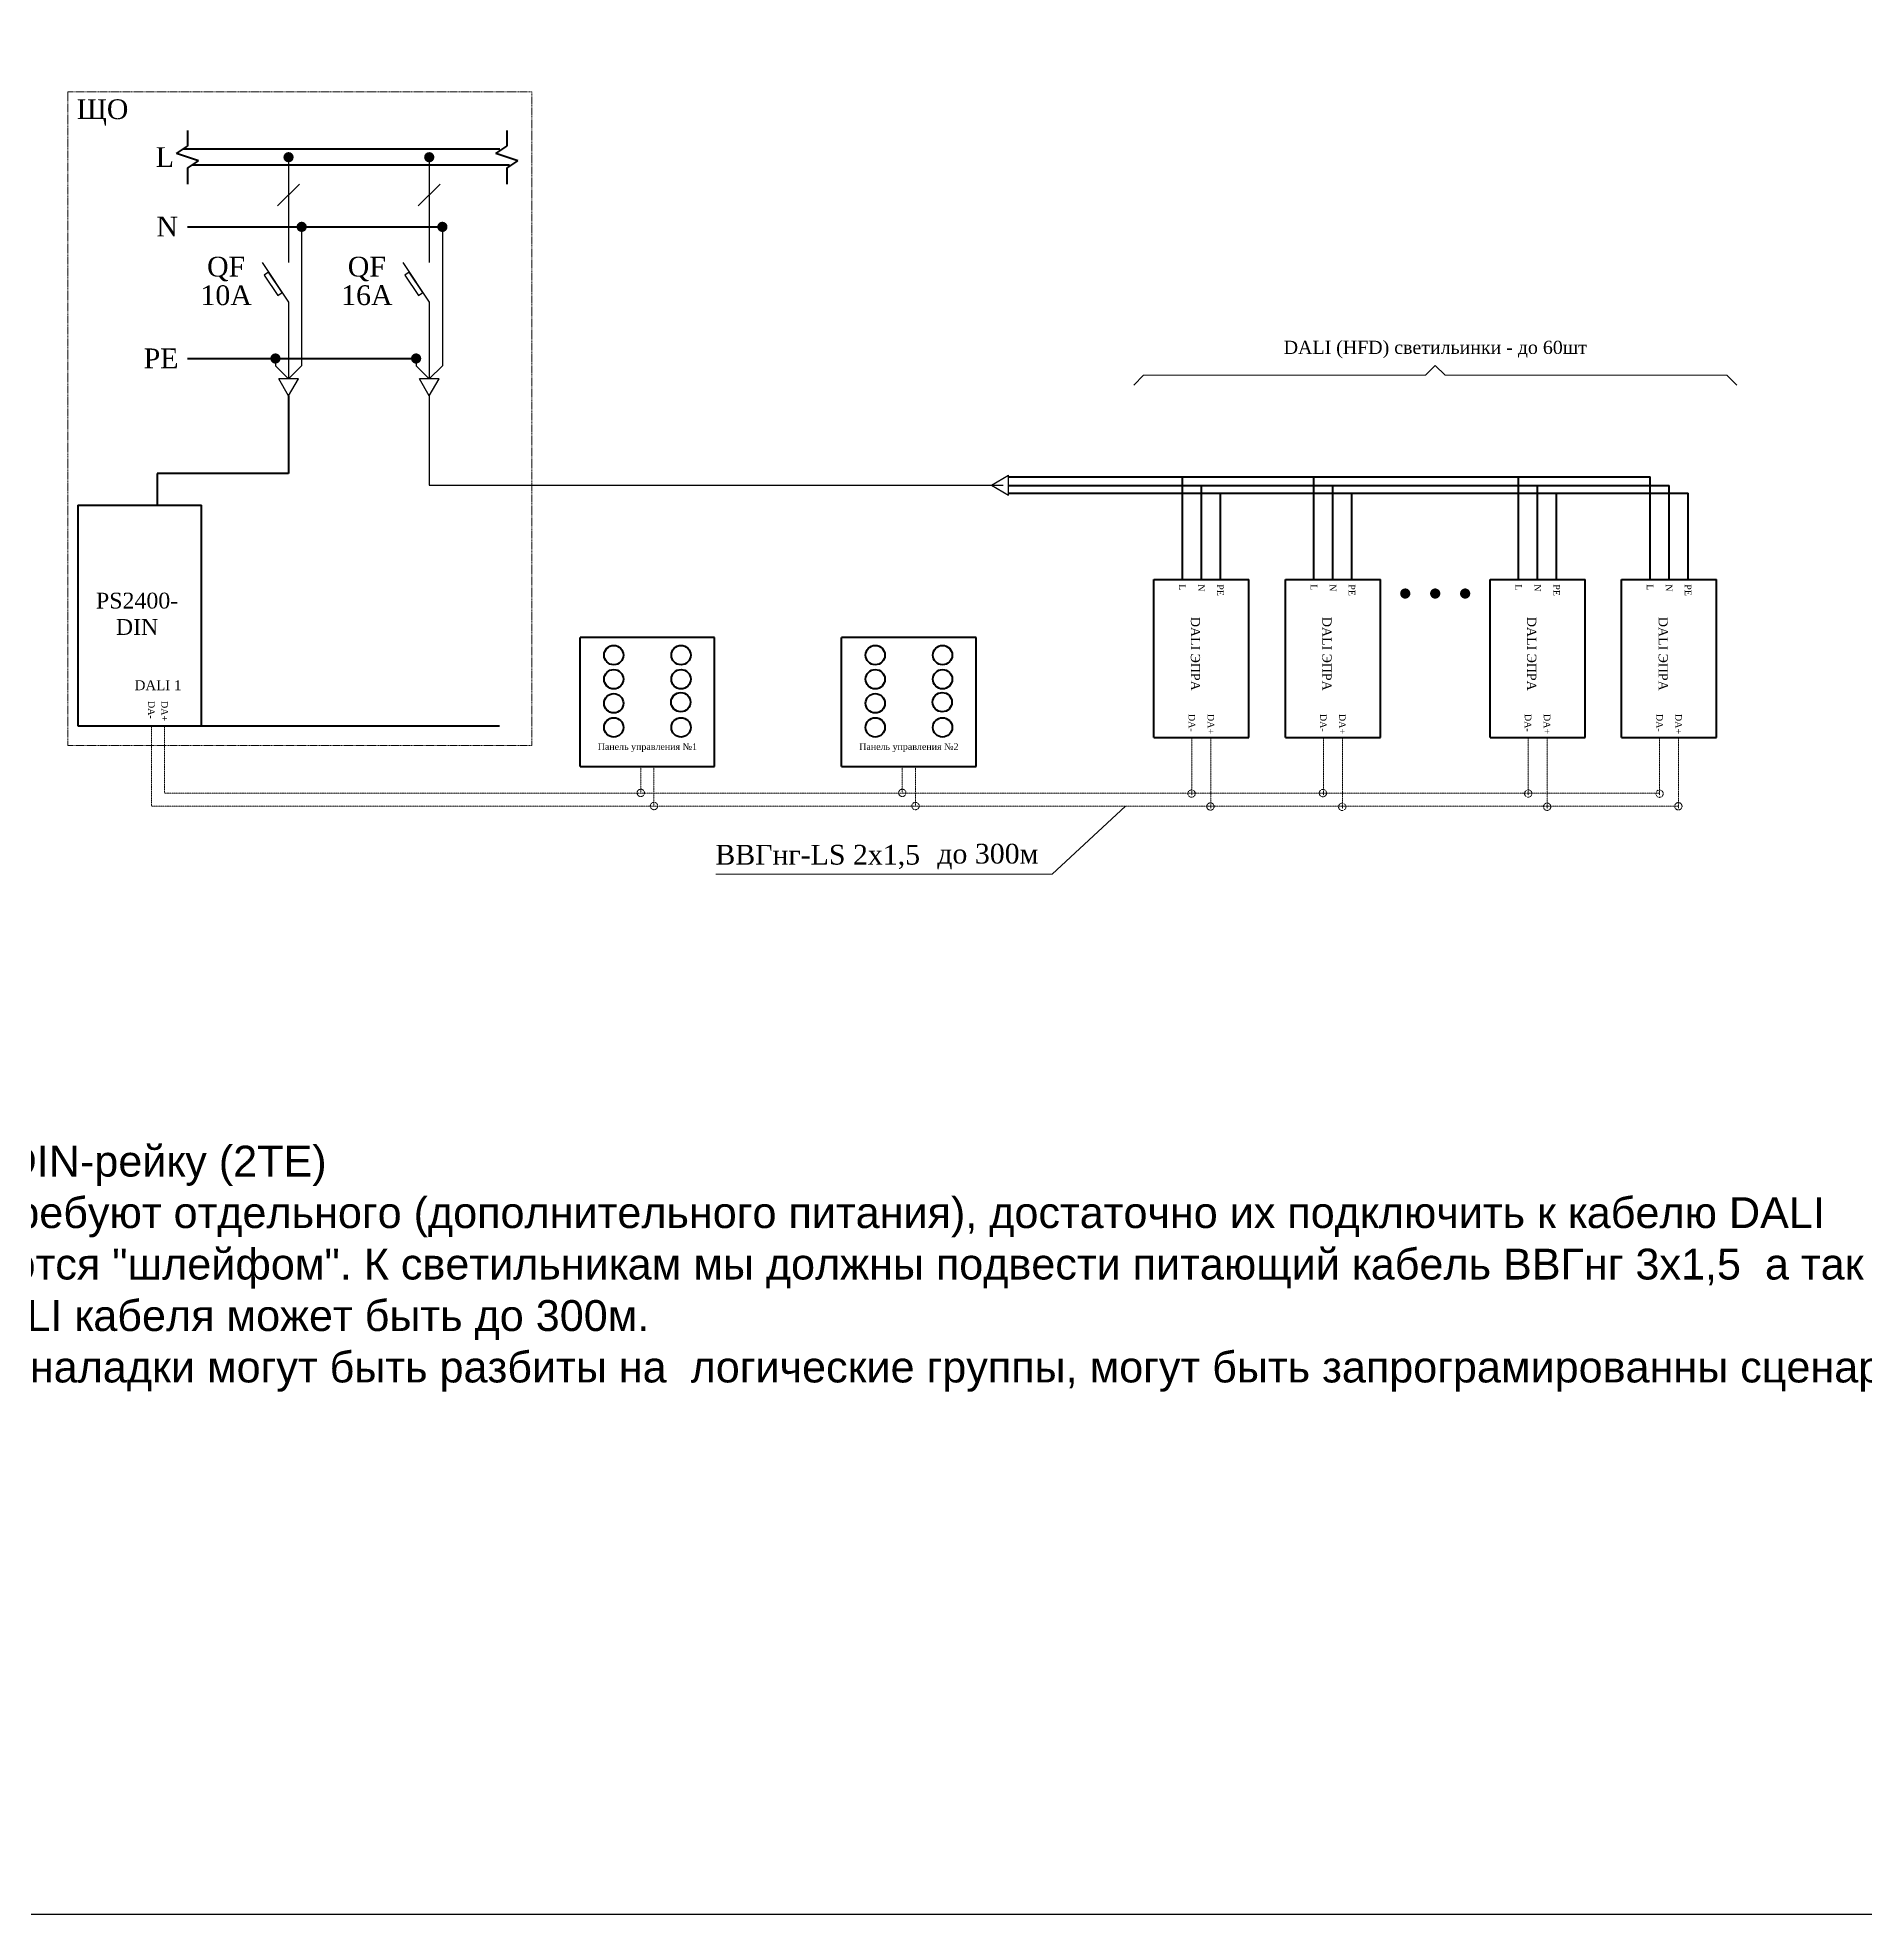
# Model space of a CAD drawing. Header units: millimetres. Extents: x -4896 to 62463, y -11301 to 6998.
# Drawn here: x 45063 to 53943, y -11301 to -2182 of the extents above; entities that cross this region are included whole.
import ezdxf
from ezdxf.enums import TextEntityAlignment as Align

# ---------------------------------------------------------------- set-up
doc = ezdxf.new("R2010")
doc.units = ezdxf.units.MM
doc.linetypes.add('DASHED2', pattern=[9.525, 6.35, -3.175])
doc.layers.add('Лист', color=74, linetype='Continuous')
doc.layers.add('Рамка', color=250, linetype='Continuous')
for name, color, linetype, lineweight in [('Схемы', 7, 'Continuous', 40), ('Эл. схемы', 7, 'Continuous', 40), ('ЭОМ - Обвязка DALI', 5, 'Continuous', 50)]:
    doc.layers.add(name, color=color, linetype=linetype, lineweight=lineweight)
doc.styles.add('GOST 2.304', font='CS_Gost2304.shx')
doc.styles.add('Times New Roman', font='times.ttf', dxfattribs={"height": 300})

msp = doc.modelspace()

# ---------------------------------------------------------------- hatches: boundary and pattern name
at = {"ltscale": 100}
for points in [[(46257.4, -2763.6, 1), (46307.3, -2763.6, 1)], [(46940.9, -2763.6, 1), (46990.8, -2763.6, 1)]]:
    msp.add_hatch(color=1, dxfattribs=at).paths.add_polyline_path(points)

# ---------------------------------------------------------------- linework, layer by layer
at = {"color": 1}
for p, q in [((46282.4, -2763.6), (46282.4, -3275.7)), ((46965.9, -2763.6), (46965.9, -3275.7)), ((46335.5, -2893.9), (46229.3, -3000.1)), ((47019, -2893.9), (46912.8, -3000.1)), ((46154.4, -3275.7), (46282.4, -3467.7)), ((46837.9, -3275.7), (46965.9, -3467.7)), ((46282.4, -3467.7), (46282.4, -3840.2)), ((46965.9, -3467.7), (46965.9, -3840.2))]:
    msp.add_line(p, q, dxfattribs=at)
at = {"color": 5}
for p, q in [((46346.1, -3102), (46346.1, -3776.4)), ((47029.7, -3102), (47029.7, -3776.4)), ((46282.4, -3840.2), (46346.1, -3776.4)), ((46965.9, -3840.2), (47029.7, -3776.4))]:
    msp.add_line(p, q, dxfattribs=at)
at = {"color": 30, "true_color": 0xf8991e}
for p, q in [((46218.6, -3741.5), (46218.6, -3776.4)), ((46282.4, -3840.2), (46218.6, -3776.4)), ((46902.1, -3741.5), (46902.1, -3776.4)), ((46965.9, -3840.2), (46902.1, -3776.4))]:
    msp.add_line(p, q, dxfattribs=at)
for p, q in [((46330.4, -3840.2), (46234.4, -3840.2)), ((46282.4, -3923.4), (46234.4, -3840.2)), ((46282.4, -3923.4), (46330.4, -3840.2)), ((47013.9, -3840.2), (46917.9, -3840.2)), ((46965.9, -3923.4), (46917.9, -3840.2)), ((46965.9, -3923.4), (47013.9, -3840.2)), ((49697.3, -4357.1), (49780.5, -4309.1)), ((49697.3, -4357.1), (49780.5, -4405.1)), ((49780.5, -4405.1), (49780.5, -4309.1))]:
    msp.add_line(p, q)
at = {"color": 5, "const_width": 24.7}
for points in [[(46346.1, -3089.6, 1), (46346.1, -3114.4, 1)], [(47029.7, -3089.6, 1), (47029.7, -3114.4, 1)]]:
    msp.add_lwpolyline(points, format="xyb", close=True, dxfattribs=at)
at = {"color": 1}
for points in [[(46185.5, -3322.4), (46164.2, -3336.6), (46229.9, -3435.1), (46251.2, -3420.9)], [(46869.1, -3322.4), (46847.7, -3336.6), (46913.4, -3435.1), (46934.7, -3420.9)]]:
    msp.add_lwpolyline(points, close=True, dxfattribs=at)
at = {"color": 30, "true_color": 0xf8991e, "const_width": 24.7}
for points in [[(46218.6, -3729.2, 1), (46218.6, -3753.9, 1)], [(46902.1, -3729.2, 1), (46902.1, -3753.9, 1)]]:
    msp.add_lwpolyline(points, format="xyb", close=True, dxfattribs=at)
at = {"layer": 'Лист', "color": 4}
msp.add_lwpolyline([(40009.9, 6997.8), (62462.7, 6997.8), (62462.7, -11301), (40009.9, -11301)], close=True, dxfattribs=at)
at = {"layer": 'Рамка', "color": 0}
msp.add_lwpolyline([(46965.9, -3923.4), (46965.9, -4357.1), (49753, -4357.1)], dxfattribs=at)
at = {"layer": 'Схемы', "linetype": 'Continuous', "lineweight": 13, "ltscale": 0.2}
for p, q in [((50387.8, -3871.1), (50435.8, -3823.1)), ((50435.8, -3823.1), (51804.7, -3823.1)), ((51804.7, -3823.1), (51852.7, -3775.1)), ((51900.7, -3823.1), (51852.7, -3775.1)), ((51900.7, -3823.1), (53269.5, -3823.1)), ((53317.5, -3871.1), (53269.5, -3823.1))]:
    msp.add_line(p, q, dxfattribs=at)
at = {"layer": 'Схемы', "color": 3, "linetype": 'DASHED2', "lineweight": 13, "ltscale": 0.2}
for p, q in [((45616.4, -5525.5), (45616.4, -5916.9)), ((45680.4, -5525.5), (45680.4, -5852.9)), ((50670.4, -5582.4), (50670.4, -5863.7)), ((50762.7, -5582.4), (50762.7, -5927.7)), ((51309.3, -5582.4), (51309.3, -5863.7)), ((51401.6, -5582.4), (51401.6, -5927.7)), ((52303.7, -5582.4), (52303.7, -5863.7)), ((52396, -5582.4), (52396, -5927.7)), ((52942.6, -5582.4), (52942.6, -5863.7)), ((53034.9, -5582.4), (53034.9, -5927.7)), ((47993.5, -5723.8), (47993.5, -5851.8)), ((48057.5, -5723.8), (48057.5, -5915.8)), ((49263.9, -5723.8), (49263.9, -5851.8)), ((49327.9, -5723.8), (49327.9, -5915.8)), ((46044.1, -5916.9), (45616.4, -5916.9)), ((46044.1, -5852.9), (45680.4, -5852.9)), ((52942.6, -5852.9), (46044.1, -5852.9)), ((53034.9, -5916.9), (46044.1, -5916.9))]:
    msp.add_line(p, q, dxfattribs=at)
for centre in [(47993.5, -5851.8), (49263.9, -5851.8), (51307.1, -5852.9), (48057.5, -5915.8), (49327.9, -5915.8), (50669.1, -5855.4), (50760.7, -5918.1), (51400.9, -5919.7), (52304.4, -5855.2), (52396.3, -5919.2), (52942.2, -5855.8), (53033.7, -5916.9)]:
    msp.add_circle(centre, 17.8, dxfattribs=at)
at = {"layer": 'Эл. схемы', "linetype": 'DASHED2', "lineweight": 5, "ltscale": 0.7}
for p, q in [((45210.4, -4216.9), (45210.4, -2445.7)), ((45210.4, -2445.7), (47464.7, -2445.7)), ((47464.7, -5621.5), (47464.7, -2445.7)), ((45210.4, -5621.5), (45210.4, -4216.9)), ((45210.4, -5621.5), (47464.7, -5621.5))]:
    msp.add_line(p, q, dxfattribs=at)
at = {"layer": 'Эл. схемы', "color": 1, "ltscale": 100}
for p, q in [((45792, -2633), (45792, -2709.8)), ((47342.8, -2633), (47342.8, -2709.8)), ((45738.2, -2745.6), (45792, -2709.8)), ((47309.2, -2725.2), (45768.9, -2725.2)), ((47289, -2745.6), (47342.8, -2709.8)), ((45845.7, -2781.5), (45738.2, -2745.6)), ((45792, -2817.3), (45845.7, -2781.5)), ((45792, -2817.3), (45792, -2894.1)), ((47356.3, -2802), (45815, -2802)), ((47396.5, -2781.5), (47289, -2745.6)), ((47342.8, -2817.3), (47396.5, -2781.5)), ((47342.8, -2817.3), (47342.8, -2894.1))]:
    msp.add_line(p, q, dxfattribs=at)
at = {"layer": 'Эл. схемы', "color": 5, "ltscale": 100}
msp.add_line((45792, -3101.4), (47029.7, -3101.4), dxfattribs=at)
at = {"layer": 'Эл. схемы', "color": 30, "ltscale": 100, "true_color": 0xf8991e}
msp.add_line((45792, -3740.9), (46902.1, -3741.5), dxfattribs=at)
at = {"layer": 'Эл. схемы', "ltscale": 100}
msp.add_line((46282.4, -3923.4), (46282.4, -4299.8), dxfattribs=at)
at = {"layer": 'Эл. схемы', "color": 1, "ltscale": 0.2}
for p, q in [((49781.8, -4316.2), (52896.5, -4316.2)), ((50624.3, -4815.8), (50624.3, -4316.2)), ((51263.2, -4815.8), (51263.2, -4316.2)), ((52257.5, -4815.8), (52257.5, -4316.2)), ((52896.5, -4815.8), (52896.5, -4316.2))]:
    msp.add_line(p, q, dxfattribs=at)
at = {"layer": 'Эл. схемы', "color": 5, "ltscale": 0.2}
for p, q in [((49781.8, -4359.3), (52988.8, -4359.3)), ((50716.5, -4815.8), (50716.5, -4359.3)), ((51355.5, -4815.8), (51355.5, -4359.3)), ((52349.8, -4815.8), (52349.8, -4359.3)), ((52988.8, -4815.8), (52988.8, -4359.3))]:
    msp.add_line(p, q, dxfattribs=at)
at = {"layer": 'Эл. схемы', "ltscale": 0.5}
for p, q in [((45258.4, -4453.6), (45258.4, -5525.5)), ((45859.1, -5525.5), (45859.1, -4453.6)), ((50485.8, -4815.8), (50947.3, -4815.8)), ((50485.8, -5582.4), (50485.8, -4815.8)), ((50947.3, -5582.4), (50947.3, -4815.8)), ((51124.7, -4815.8), (51586.2, -4815.8)), ((51124.7, -5582.4), (51124.7, -4815.8)), ((51586.2, -5582.4), (51586.2, -4815.8)), ((52119.1, -4815.8), (52580.6, -4815.8)), ((52119.1, -5582.4), (52119.1, -4815.8)), ((52580.6, -5582.4), (52580.6, -4815.8)), ((52758, -4815.8), (53219.5, -4815.8)), ((52758, -5582.4), (52758, -4815.8)), ((53219.5, -5582.4), (53219.5, -4815.8)), ((47698.7, -5723.8), (47698.7, -5096.8)), ((48352.3, -5723.8), (48352.3, -5096.8)), ((48969.1, -5723.8), (48969.1, -5096.8)), ((49622.7, -5723.8), (49622.7, -5096.8)), ((50485.8, -5582.4), (50947.3, -5582.4)), ((51124.7, -5582.4), (51586.2, -5582.4)), ((52119.1, -5582.4), (52580.6, -5582.4)), ((52758, -5582.4), (53219.5, -5582.4)), ((47698.7, -5723.8), (48352.3, -5723.8)), ((48969.1, -5723.8), (49622.7, -5723.8))]:
    msp.add_line(p, q, dxfattribs=at)
at = {"layer": 'Эл. схемы', "lineweight": 40, "ltscale": 0.5}
for p, q in [((45258.4, -4453.6), (45859.1, -4453.6)), ((45258.4, -5525.5), (47306.4, -5525.5))]:
    msp.add_line(p, q, dxfattribs=at)
at = {"layer": 'Эл. схемы', "color": 30, "ltscale": 0.2, "true_color": 0xf8991e}
for p, q in [((49781.8, -4396.3), (53081.1, -4396.3)), ((50808.8, -4815.8), (50808.8, -4396.3)), ((51447.8, -4815.8), (51447.8, -4396.3)), ((52442.1, -4815.8), (52442.1, -4396.3)), ((53081.1, -4815.8), (53081.1, -4396.3))]:
    msp.add_line(p, q, dxfattribs=at)
at = {"layer": 'Эл. схемы', "ltscale": 0.2}
for p, q in [((48352.3, -5096.8), (47698.7, -5096.8)), ((49622.7, -5096.8), (48969.1, -5096.8))]:
    msp.add_line(p, q, dxfattribs=at)
at = {"layer": 'Эл. схемы', "lineweight": 15, "ltscale": 100}
for p, q in [((50347.8, -5917.1), (49992.6, -6246.7)), ((49992.6, -6246.7), (48357.4, -6246.7))]:
    msp.add_line(p, q, dxfattribs=at)
at = {"layer": 'Эл. схемы', "ltscale": 100, "const_width": 24.7}
for points in [[(51707, -4871, 1), (51707, -4895.8, 1)], [(51852.5, -4871, 1), (51852.5, -4895.8, 1)], [(51998, -4871, 1), (51998, -4895.8, 1)]]:
    msp.add_lwpolyline(points, format="xyb", close=True, dxfattribs=at)
at = {"layer": 'Эл. схемы', "ltscale": 0.2}
for centre in [(47862.1, -5182.5), (48188.9, -5182.5), (49132.5, -5182.5), (49459.3, -5182.5), (47862.1, -5299.6), (48188.9, -5299.6), (49132.5, -5299.6), (49459.3, -5299.6), (47862.1, -5416.6), (48187.7, -5411.2), (49132.5, -5416.6), (49458.1, -5411.2), (47862.1, -5533.7), (48188.9, -5533.7), (49132.5, -5533.7), (49459.3, -5533.7)]:
    msp.add_circle(centre, 47, dxfattribs=at)
at = {"layer": 'ЭОМ - Обвязка DALI', "color": 0, "ltscale": 0.5}
for p, q in [((46282.4, -4299.8), (45644.7, -4299.8)), ((45644.7, -4299.8), (45644.7, -4453.6))]:
    msp.add_line(p, q, dxfattribs=at)

# ---------------------------------------------------------------- texts
at = {"layer": 'Эл. схемы', "style": 'Times New Roman'}
for s, p in [('ЩО', (45253.4, -2530.3)), ('ВВГнг-LS 2х1,5', (48355.9, -6152.4))]:
    msp.add_text(s, height=96, dxfattribs=at).set_placement(p, align=Align.MIDDLE_LEFT)
at = {"layer": 'Эл. схемы', "color": 1, "style": 'Times New Roman'}
msp.add_text('L', height=96, dxfattribs=at).set_placement((45637.4, -2810.9))
at = {"layer": 'Эл. схемы', "color": 5, "style": 'Times New Roman'}
msp.add_text('N', height=96, dxfattribs=at).set_placement((45640.5, -3148.6))
at = {"layer": 'Эл. схемы', "style": 'Times New Roman'}
for s, p in [('QF', (45979.3, -3306.6)), ('QF', (46662.8, -3306.6)), ('10А', (45979.3, -3434)), ('16А', (46662.8, -3434))]:
    msp.add_text(s, height=96, dxfattribs=at).set_placement(p, align=Align.MIDDLE)
at = {"layer": 'Эл. схемы', "color": 30, "true_color": 0xf8991e, "style": 'Times New Roman'}
msp.add_text('РЕ', height=96, dxfattribs=at).set_placement((45578.7, -3788.9))
at = {"layer": 'Эл. схемы', "ltscale": 0.5, "style": 'Times New Roman'}
for s, height, p in [('DALI (HFD) светильинки - до 60шт', 64, (51852.7, -3687.3)), ('DALI 1', 48, (45648.4, -5328.9)), ('Панель управления №1', 32, (48025.5, -5627.2)), ('Панель управления №2', 32, (49295.9, -5627.2))]:
    msp.add_text(s, height=height, dxfattribs=at).set_placement(p, align=Align.MIDDLE_CENTER)
for s, p in [('L', (50624.3, -4838.5)), ('N', (50716.5, -4838.5)), ('РE', (50808.8, -4838.5)), ('L', (51263.2, -4838.5)), ('N', (51355.5, -4838.5)), ('РE', (51447.8, -4838.5)), ('L', (52257.5, -4838.5)), ('N', (52349.8, -4838.5)), ('РE', (52442.1, -4838.5)), ('L', (52896.5, -4838.5)), ('N', (52988.8, -4838.5)), ('РE', (53081.1, -4838.5)), ('DA-', (45616.4, -5405.9)), ('DA+', (45680.4, -5405.9)), ('DA-', (50670.4, -5468.8)), ('DA+', (50762.7, -5468.8)), ('DA-', (51309.3, -5468.8)), ('DA+', (51401.6, -5468.8)), ('DA-', (52303.7, -5468.8)), ('DA+', (52396, -5468.8)), ('DA-', (52942.6, -5468.8)), ('DA+', (53034.9, -5468.8))]:
    msp.add_text(s, height=32, rotation=270, dxfattribs=at).set_placement(p, align=Align.MIDDLE_LEFT)
for p in [(50687.9, -5176.3), (51326.8, -5176.3), (52321.2, -5176.3), (52960.1, -5176.3)]:
    msp.add_text('DALI ЭПРА', height=44.8, rotation=270, dxfattribs=at).set_placement(p, align=Align.MIDDLE_CENTER)
at = {"layer": 'Эл. схемы', "style": 'Times New Roman'}
msp.add_text('до 300м', height=96, dxfattribs=at).set_placement((49679.6, -6195.2), align=Align.CENTER)
at = {"layer": 'Эл. схемы', "color": 0, "insert": (46570.6, -4981.9), "char_height": 76.8, "width": 2048, "attachment_point": 6, "style": 'Times New Roman'}
msp.add_mtext('\\pxqc;PS2400-\\PDIN', dxfattribs=at)
at = {"layer": 'ЭОМ - Обвязка DALI', "color": 0, "ltscale": 0.5, "insert": (42332.8, -7316), "char_height": 150, "width": 15981, "attachment_point": 1, "style": 'GOST 2.304'}
msp.add_mtext('{\\fArial|b0|i0|c204|p34;Комментарии:\\P1. Монтаж PS2400-DIN на DIN-рейку (2TE)\\P2. Панели управления не требуют отдельного (дополнительного питания), достаточно их подключить к кабелю DALI\\P3. Светильники  подключаются "шлейфом". К светильникам мы должны подвести питающий кабель ВВГнг 3х1,5  а так же отдельно кабель DALI ВВГнг 2х1,5.\\P4. Максимальная длина DALI кабеля может быть до 300м.\\P5. Светильники в процессе наладки могут быть разбиты на  логические группы, могут быть запрограмированны сценарии которые через панели управления можно вызывать  }', dxfattribs=at)

doc.saveas('drawing.dxf')
